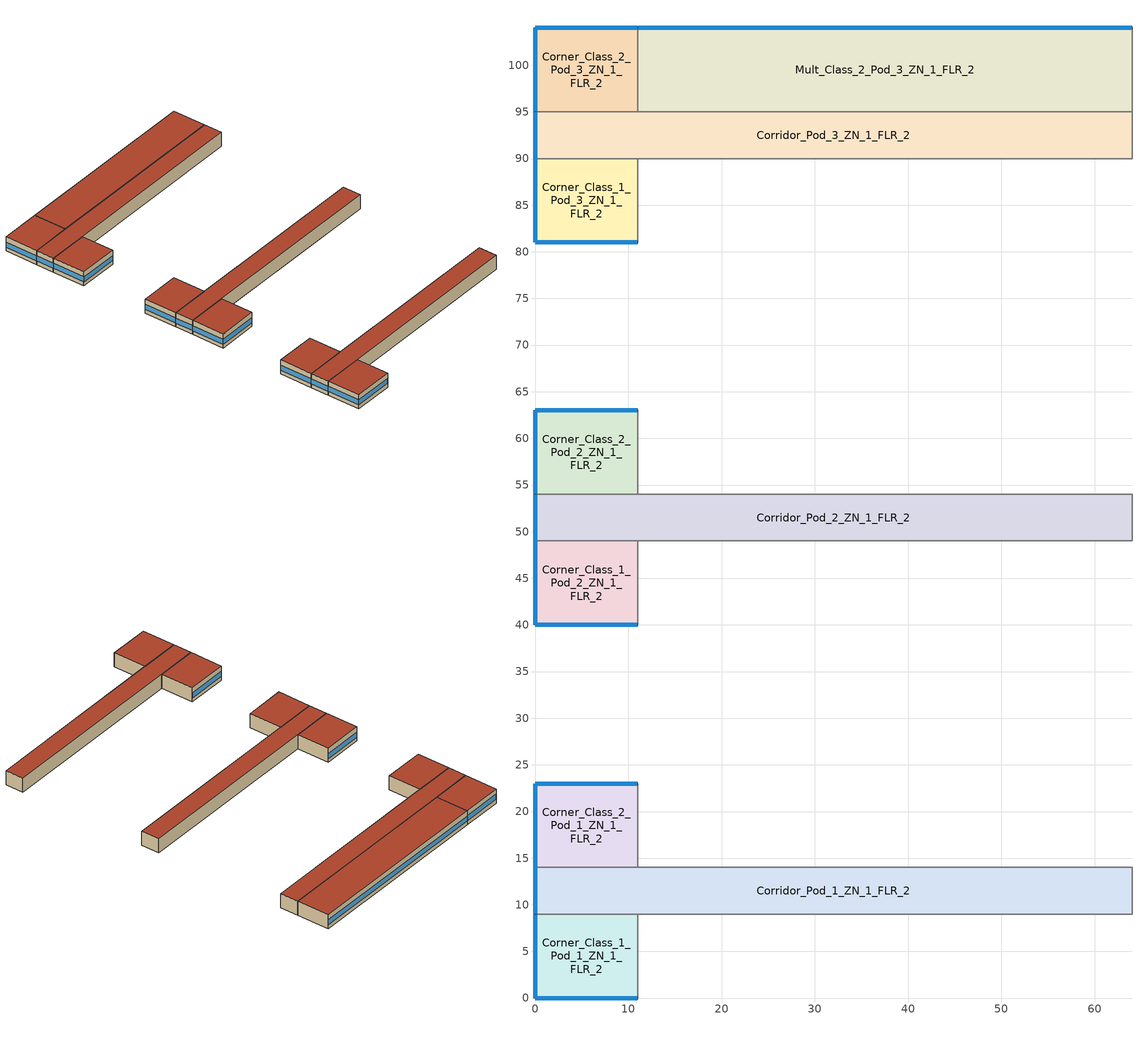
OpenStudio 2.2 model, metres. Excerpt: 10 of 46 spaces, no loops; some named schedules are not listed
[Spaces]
Mult_Class_2_Pod_3_ZN_1_FLR_2
 floor to Mult_Class_2_Pod_3_ZN_1_FLR_1: 64,104 64,95 11,95 11,104 z4
 wall outside: 64,104 11,104 z4:8
 wall to Bathrooms_ZN_1_FLR_2: 64,95 64,104 z4:8
 wall to Corner_Class_2_Pod_3_ZN_1_FLR_2: 11,104 11,95 z4:8
 wall to Corridor_Pod_3_ZN_1_FLR_2: 11,95 64,95 z4:8
 window: 63.95,104 11.05,104 z5.1:6.5
 roof outside: 64,95 64,104 11,104 11,95 z8
Corner_Class_2_Pod_3_ZN_1_FLR_2
 floor to Corner_Class_2_Pod_3_ZN_1_FLR_1: 11,104 11,95 0,95 0,104 z4
 wall outside: 11,104 0,104 0,95 z4:8
 wall to Corridor_Pod_3_ZN_1_FLR_2: 0,95 11,95 z4:8
 window: 10.95,104 0.05,104 z5.1:6.51; 0,103.95 0,95.05 z5.1:6.52
 roof outside: 11,95 11,104 0,104 0,95 z8
Corridor_Pod_2_ZN_1_FLR_2
 floor to Corridor_Pod_2_ZN_1_FLR_1: 64,54 64,49 0,49 0,54 z4
 wall outside: 0,54 0,49 z4:8
 wall to Mult_Class_2_Pod_2_ZN_1_FLR_2: 64,54 11,54 z4:8
 wall to Main_Corridor_ZN_1_FLR_2: 64,49 64,54 z4:8
 wall to Corner_Class_1_Pod_2_ZN_1_FLR_2: 0,49 11,49 z4:8
 wall to Corner_Class_2_Pod_2_ZN_1_FLR_2: 11,54 0,54 z4:8
 wall to Mult_Class_1_Pod_2_ZN_1_FLR_2: 11,49 64,49 z4:8
 window: 0,53.95 0,49.05 z5.1:6.53
 roof outside: 64,49 64,54 0,54 0,49 z8
Corridor_Pod_3_ZN_1_FLR_2
 floor to Corridor_Pod_3_ZN_1_FLR_1: 64,95 64,90 0,90 0,95 z4
 wall outside: 0,95 0,90 z4:8
 wall to Mult_Class_1_Pod_3_ZN_1_FLR_2: 11,90 64,90 z4:8
 wall to Corner_Class_1_Pod_3_ZN_1_FLR_2: 0,90 11,90 z4:8
 wall to Bathrooms_ZN_1_FLR_2: 64,90 64,95 z4:8
 window: 0,94.95 0,90.05 z5.1:6.53
 roof outside: 64,90 64,95 0,95 0,90 z8
Corner_Class_2_Pod_2_ZN_1_FLR_2
 floor to Corner_Class_2_Pod_2_ZN_1_FLR_1: 11,63 11,54 0,54 0,63 z4
 wall outside: 11,63 0,63 0,54 z4:8
 wall to Mult_Class_2_Pod_2_ZN_1_FLR_2: 11,54 11,63 z4:8
 window: 10.95,63 0.05,63 z5.1:6.51; 0,62.95 0,54.05 z5.1:6.52
 roof outside: 11,54 11,63 0,63 0,54 z8
Corridor_Pod_1_ZN_1_FLR_2
 floor to Corridor_Pod_1_ZN_1_FLR_1: 64,14 64,9 0,9 0,14 z4
 wall outside: 0,14 0,9 z4:8
 wall to Corner_Class_2_Pod_1_ZN_1_FLR_2: 11,14 0,14 z4:8
 wall to Mult_Class_2_Pod_1_ZN_1_FLR_2: 64,14 11,14 z4:8
 wall to Lobby_ZN_1_FLR_2: 64,9 64,14 z4:8
 wall to Mult_Class_1_Pod_1_ZN_1_FLR_2: 11,9 64,9 z4:8
 wall to Corner_Class_1_Pod_1_ZN_1_FLR_2: 0,9 11,9 z4:8
 window: 0,13.95 0,9.05 z5.1:6.53
 roof outside: 64,9 64,14 0,14 0,9 z8
Corner_Class_1_Pod_2_ZN_1_FLR_2
 floor to Corner_Class_1_Pod_2_ZN_1_FLR_1: 11,49 11,40 0,40 0,49 z4
 wall outside: 0,49 0,40 11,40 z4:8
 wall to Mult_Class_1_Pod_2_ZN_1_FLR_2: 11,40 11,49 z4:8
 window: 0.05,40 10.95,40 z5.1:6.51; 0,48.95 0,40.05 z5.1:6.52
 roof outside: 11,40 11,49 0,49 0,40 z8
Corner_Class_2_Pod_1_ZN_1_FLR_2
 floor to Corner_Class_2_Pod_1_ZN_1_FLR_1: 11,23 11,14 0,14 0,23 z4
 wall outside: 11,23 0,23 0,14 z4:8
 wall to Mult_Class_2_Pod_1_ZN_1_FLR_2: 11,14 11,23 z4:8
 window: 0,22.95 0,14.05 z5.1:6.52; 10.95,23 0.05,23 z5.1:6.51
 roof outside: 11,14 11,23 0,23 0,14 z8
Corner_Class_1_Pod_3_ZN_1_FLR_2
 floor to Corner_Class_1_Pod_3_ZN_1_FLR_1: 11,90 11,81 0,81 0,90 z4
 wall outside: 0,90 0,81 11,81 z4:8
 wall to Mult_Class_1_Pod_3_ZN_1_FLR_2: 11,81 11,90 z4:8
 window: 0.05,81 10.95,81 z5.1:6.51; 0,89.95 0,81.05 z5.1:6.52
 roof outside: 11,81 11,90 0,90 0,81 z8
Corner_Class_1_Pod_1_ZN_1_FLR_2
 floor to Corner_Class_1_Pod_1_ZN_1_FLR_1: 11,9 11,0 0,0 0,9 z4
 wall outside: 0,9 0,0 11,0 z4:8
 wall to Mult_Class_1_Pod_1_ZN_1_FLR_2: 11,0 11,9 z4:8
 window: 0,8.95 0,0.05 z5.1:6.52; 0.05,0 10.95,0 z5.1:6.51
 roof outside: 11,0 11,9 0,9 0,0 z8
[Site]
Miami Intl Ap_FL_USA: Latitude {deg}=25.82; Longitude {deg}=-80.3; Time Zone {hr}=-5; Elevation {m}=11; Terrain=City
[Building]
-SecondarySchool-ASHRAE 169-2006-1A created: 2017-11-09 21:54:41 +0000: North Axis {deg}=0; Default Construction Set=DOE Ref 1980-2004 - SecSchl - ASHRAE 169-2006-1A; Standards Number of Stories=2; Standards Number of Above Ground Stories=0; Standards Building Type=SecondarySchool
[Site:WaterMainsTemperature]
Calculation Method=Correlation; Annual Average Outdoor Air Temperature {C}=24.4917; Maximum Difference In Monthly Average Outdoor Air Temperatures {deltaC}=8.7
[SizingPeriod:DesignDay] Barometric Pressure {Pa}=101193; Sky Clearness=0; Rain Indicator=0; Snow Indicator=0; Day of Month=21; Daylight Saving Time Indicator=0; Humidity Indicating Type=Wetbulb; Dry-Bulb Temperature Range Modifier Type=DefaultMultipliers
Name | Maximum Dry-Bulb Temperature {C} | Daily Dry-Bulb Temperature Range {deltaC} | Humidity Indicating Conditions at Maximum Dry-Bulb | Wind Speed {m/s} | Wind Direction {deg} | Month | Day Type | Solar Model Indicator | ASHRAE Taub | ASHRAE Taud
Miami Intl Ap Ann Clg .4% Condns DB=>MWB | 33.2 | 6.7 | 25.3 | 4.5 | 140 | 7 | SummerDesignDay | ASHRAETau | 0.528 | 1.905
Miami Intl Ap Ann Htg 99.6% Condns DB | 8.7 | 0 | 8.7 | 3.8 | 340 | 1 | WinterDesignDay | ASHRAEClearSky
[Site:GroundTemperature:BuildingSurface]
22.509, 22.645, 22.781, 22.956, 23.052, 23.08, 23.116, 23.108, 23.133, 23.139, 23.077, 22.913
[ClimateZones]
Climate Zone Value 1=1A
[Material:NoMass] Thermal Absorptance=0.9; Solar Absorptance=0.7
Name | Roughness | Thermal Resistance {m2-K/W} | Visible Absorptance
CP02 CARPET PAD | VeryRough | 0.21648 | 0.8
Typical Insulation R-12.4 | Smooth | 2.18311 | 0.7
Typical Carpet Pad | Smooth | 0.21648 | 0.8
Typical Insulation | Smooth | 0.0282222 | 0.7
[Material]
Name | Roughness | Thickness {m} | Conductivity {W/m-K} | Density {kg/m3} | Specific Heat {J/kg-K} | Thermal Absorptance | Solar Absorptance | Visible Absorptance
100mm Normalweight concrete floor | MediumSmooth | 0.1016 | 2.31 | 2322 | 832
G01 13mm gypsum board | Smooth | 0.0127 | 0.16 | 800 | 1090 | 0.9 | 0.7 | 0.5
4 in. Normalweight Concrete Floor | MediumRough | 0.1016 | 2.31 | 2322 | 832 | 0.9 | 0.7 | 0.7
25mm Stucco | Smooth | 0.0254 | 0.72 | 1856 | 840 | 0.9 | 0.7 | 0.7
5/8 in. Gypsum Board | MediumSmooth | 0.0159 | 0.16 | 800 | 1090 | 0.9 | 0.7 | 0.7
Roof Membrane | VeryRough | 0.0095 | 0.16 | 1121.29 | 1460 | 0.9 | 0.7 | 0.7
Metal Roof Surface; F08 Metal surface | Smooth | 0.0008 | 45.28 | 7824 | 500 | 0.9 | 0.7 | 0.7
HW CONCRETE | Rough | 0.1016 | 1.31125 | 2240 | 837.36 | 0.9 | 0.7 | 0.7
8 in. Concrete Block Basement Wall | MediumRough | 0.2032 | 1.326 | 1842 | 912 | 0.9 | 0.7 | 0.7
G05 25mm wood | MediumSmooth | 0.0254 | 0.15 | 608 | 1630 | 0.9 | 0.5 | 0.5
Std Wood 6inch | MediumSmooth | 0.15 | 0.12 | 540 | 1210 | 0.9 | 0.7 | 0.7
[Construction]
Typical Insulated Exterior Mass Floor: Typical Insulation R-12.4, 4 in. Normalweight Concrete Floor, Typical Carpet Pad
Typical Insulated Steel Framed Exterior Wall: 25mm Stucco, 5/8 in. Gypsum Board, Typical Insulation R-12.4, 5/8 in. Gypsum Board
Typical IEAD Roof R-13.51: Roof Membrane, Typical Insulation R-12.4, Metal Roof Surface
Typical Interior Floor: 100mm Normalweight concrete floor, CP02 CARPET PAD
Typical Interior Wall: G01 13mm gypsum board, G01 13mm gypsum board
Typical Interior Ceiling: CP02 CARPET PAD, 100mm Normalweight concrete floor
ext-slab-mass: HW CONCRETE, CP02 CARPET PAD
Typical Insulated Basement Mass Wall: 8 in. Concrete Block Basement Wall
U 1.22 SHGC 0.25 Simple Glazing Window: U 1.22 SHGC 0.25 Simple Glazing
Typical Insulated Metal Door: F08 Metal surface, Typical Insulation
Typical Overhead Door: Typical Insulation
Typical Interior Window: Clear 3mm
Typical Interior Door; Typical Interior Partition: G05 25mm wood
InteriorFurnishings: Std Wood 6inch
[DefaultConstructionSet]
DOE Ref 1980-2004 - SecSchl - ASHRAE 169-2006-1A: Default Exterior Surface Constructions=Default Surface Constructions 1; Default Interior Surface Constructions=Default Surface Constructions 2; Default Ground Contact Surface Constructions=Default Surface Constructions 3; Default Exterior SubSurface Constructions=Default Sub Surface Constructions 1; Default Interior SubSurface Constructions=Default Sub Surface Constructions 2; Interior Partition Construction=Typical Interior Partition
[DefaultSurfaceConstructions]
Name | Floor Construction | Wall Construction | Roof Ceiling Construction
Default Surface Constructions 1 | Typical Insulated Exterior Mass Floor | Typical Insulated Steel Framed Exterior Wall | Typical IEAD Roof R-13.51
Default Surface Constructions 2 | Typical Interior Floor | Typical Interior Wall | Typical Interior Ceiling
Default Surface Constructions 3 | ext-slab-mass | Typical Insulated Basement Mass Wall
[DefaultSubSurfaceConstructions]
Name | Fixed Window Construction | Operable Window Construction | Door Construction | Overhead Door Construction | Tubular Daylight Dome Construction | Tubular Daylight Diffuser Construction
Default Sub Surface Constructions 1 | U 1.22 SHGC 0.25 Simple Glazing Window | U 1.22 SHGC 0.25 Simple Glazing Window | Typical Insulated Metal Door | Typical Overhead Door | Typical Interior Window | Typical Interior Window
Default Sub Surface Constructions 2 | Typical Interior Window | Typical Interior Window | Typical Interior Door
[WindowMaterial:SimpleGlazingSystem]
U 1.22 SHGC 0.25 Simple Glazing: U-Factor {W/m2-K}=6.92748; Solar Heat Gain Coefficient=0.25; Visible Transmittance=0.11
[WindowMaterial:Glazing]
Clear 3mm: Optical Data Type=SpectralAverage; Thickness {m}=0.003; Solar Transmittance at Normal Incidence=0.837; Front Side Solar Reflectance at Normal Incidence=0.075; Back Side Solar Reflectance at Normal Incidence=0.075; Visible Transmittance at Normal Incidence=0.898; Front Side Visible Reflectance at Normal Incidence=0.081; Back Side Visible Reflectance at Normal Incidence=0.081; Infrared Transmittance at Normal Incidence=0; Front Side Infrared Hemispherical Emissivity=0.84; Back Side Infrared Hemispherical Emissivity=0.84; Conductivity {W/m-K}=0.9; Dirt Correction Factor for Solar and Visible Transmittance=1; Solar Diffusing=No
[Space] Building Story=Building Story 2; Part of Total Floor Area=Yes
Name | Space Type | Thermal Zone
Mult_Class_2_Pod_3_ZN_1_FLR_2 | SecondarySchool Classroom | Mult_Class_2_Pod_3_ZN_1_FLR_2 ZN
Corner_Class_2_Pod_3_ZN_1_FLR_2 | SecondarySchool Classroom | Corner_Class_2_Pod_3_ZN_1_FLR_2 ZN
Corridor_Pod_2_ZN_1_FLR_2 | SecondarySchool Corridor | Corridor_Pod_2_ZN_1_FLR_2 ZN
Corner_Class_1_Pod_2_ZN_1_FLR_2 | SecondarySchool Classroom | Corner_Class_1_Pod_2_ZN_1_FLR_2 ZN
Corridor_Pod_1_ZN_1_FLR_2 | SecondarySchool Corridor | Corridor_Pod_1_ZN_1_FLR_2 ZN
Corner_Class_2_Pod_1_ZN_1_FLR_2 | SecondarySchool Classroom | Corner_Class_2_Pod_1_ZN_1_FLR_2 ZN
Corner_Class_1_Pod_1_ZN_1_FLR_2 | SecondarySchool Classroom | Corner_Class_1_Pod_1_ZN_1_FLR_2 ZN
Corridor_Pod_3_ZN_1_FLR_2 | SecondarySchool Corridor | Corridor_Pod_3_ZN_1_FLR_2 ZN
Corner_Class_2_Pod_2_ZN_1_FLR_2 | SecondarySchool Classroom | Corner_Class_2_Pod_2_ZN_1_FLR_2 ZN
Corner_Class_1_Pod_3_ZN_1_FLR_2 | SecondarySchool Classroom | Corner_Class_1_Pod_3_ZN_1_FLR_2 ZN
[BuildingStory]
Building Story 2: Nominal Z Coordinate {m}=4
[SpaceType] Standards Building Type=SecondarySchool
Name | Default Schedule Set | Design Specification Outdoor Air Object | Standards Space Type
SecondarySchool Corridor | SecondarySchool Corridor Schedule Set | SecondarySchool Corridor Ventilation | Corridor
SecondarySchool Classroom | SecondarySchool Classroom Schedule Set | SecondarySchool Classroom Ventilation | Classroom
[People:Definition] Number of People Calculation Method=People/Area; Fraction Radiant=0.3
Name | People per Space Floor Area {person/m2}
SecondarySchool Classroom People Definition | 0.249938
SecondarySchool Corridor People Definition | 0.100212
[People] Work Efficiency Schedule=Work Efficiency Schedule; Clothing Insulation Schedule=Clothing Schedule; Air Velocity Schedule=Air Velocity Schedule
Name | People Definition | Space or SpaceType
SecondarySchool Classroom People | SecondarySchool Classroom People Definition | SecondarySchool Classroom
SecondarySchool Corridor People | SecondarySchool Corridor People Definition | SecondarySchool Corridor
[Lights:Definition] Design Level Calculation Method=Watts/Area; Fraction Radiant=0.37; Fraction Visible=0.2
Name | Watts per Space Floor Area {W/m2}
SecondarySchool Classroom Lights Definition | 21.5278
SecondarySchool Corridor Lights Definition | 9.25696
[Lights]
Name | Lights Definition | Space or SpaceType
SecondarySchool Classroom Lights | SecondarySchool Classroom Lights Definition | SecondarySchool Classroom
SecondarySchool Corridor Lights | SecondarySchool Corridor Lights Definition | SecondarySchool Corridor
[ElectricEquipment:Definition] Design Level Calculation Method=Watts/Area; Fraction Radiant=0.5
Name | Watts per Space Floor Area {W/m2}
SecondarySchool Classroom Elec Equip Definition | 10.0104
SecondarySchool Corridor Elec Equip Definition | 3.98265
[ElectricEquipment]
Name | Electric Equipment Definition | Space or SpaceType
SecondarySchool Classroom Elec Equip | SecondarySchool Classroom Elec Equip Definition | SecondarySchool Classroom
SecondarySchool Corridor Elec Equip | SecondarySchool Corridor Elec Equip Definition | SecondarySchool Corridor
[DesignSpecification:OutdoorAir] Outdoor Air Method=Sum; Outdoor Air Flow per Person {m3/s-person}=0; Outdoor Air Flow Rate {m3/s}=0; Outdoor Air Flow Air Changes per Hour {1/hr}=0
Name | Outdoor Air Flow per Floor Area {m3/s-m2}
SecondarySchool Classroom Ventilation | 0.00199938
SecondarySchool Corridor Ventilation | 0.000508
[SpaceInfiltration:DesignFlowRate] Design Flow Rate Calculation Method=Flow/ExteriorWallArea; Flow per Exterior Surface Area {m3/s-m2}=0.00113386; Constant Term Coefficient=1; Temperature Term Coefficient=0; Velocity Term Coefficient=0; Velocity Squared Term Coefficient=0
Name | Space or SpaceType
SecondarySchool Classroom Infiltration | SecondarySchool Classroom
SecondarySchool Corridor Infiltration | SecondarySchool Corridor
[DefaultScheduleSet] Number of People Schedule=SecondarySchool Bldg Occ; People Activity Level Schedule=SecondarySchool Activity; Lighting Schedule=SecondarySchool Bldg Light; Electric Equipment Schedule=SecondarySchool Bldg Equip; Infiltration Schedule=SecondarySchool Infil
SecondarySchool Classroom Schedule Set; SecondarySchool Corridor Schedule Set
[ThermostatSetpoint:DualSetpoint]
Name | Heating Setpoint Temperature Schedule | Cooling Setpoint Temperature Schedule
SecondarySchool Classroom Thermostat 2; SecondarySchool Classroom Thermostat 4; SecondarySchool Classroom Thermostat 6; SecondarySchool Classroom Thermostat 8; SecondarySchool Classroom Thermostat 10; SecondarySchool Classroom Thermostat 12; SecondarySchool Classroom Thermostat 24 | SecondarySchool HtgSetp | SecondarySchool ClgSetp
SecondarySchool Corridor Thermostat 2; SecondarySchool Corridor Thermostat 4; SecondarySchool Corridor Thermostat 6 | SecondarySchool HtgSetp BathCorrMechKitchen | SecondarySchool ClgSetp BathCorrMechKitchen
[InternalMass:Definition]
Internal Mass Definition 1: Construction=InteriorFurnishings; Design Level Calculation Method=SurfaceArea/Area; Surface Area per Space Floor Area=2
[InternalMass] Internal Mass Definition=Internal Mass Definition 1
Name | Space or SpaceType
Corner_Class_1_Pod_1_ZN_1_FLR_2 Mass | Corner_Class_1_Pod_1_ZN_1_FLR_2
Corridor_Pod_1_ZN_1_FLR_2 Mass | Corridor_Pod_1_ZN_1_FLR_2
Corner_Class_2_Pod_1_ZN_1_FLR_2 Mass | Corner_Class_2_Pod_1_ZN_1_FLR_2
Corner_Class_1_Pod_2_ZN_1_FLR_2 Mass | Corner_Class_1_Pod_2_ZN_1_FLR_2
Corridor_Pod_2_ZN_1_FLR_2 Mass | Corridor_Pod_2_ZN_1_FLR_2
Corner_Class_2_Pod_2_ZN_1_FLR_2 Mass | Corner_Class_2_Pod_2_ZN_1_FLR_2
Corner_Class_1_Pod_3_ZN_1_FLR_2 Mass | Corner_Class_1_Pod_3_ZN_1_FLR_2
Corridor_Pod_3_ZN_1_FLR_2 Mass | Corridor_Pod_3_ZN_1_FLR_2
Corner_Class_2_Pod_3_ZN_1_FLR_2 Mass | Corner_Class_2_Pod_3_ZN_1_FLR_2
Mult_Class_2_Pod_3_ZN_1_FLR_2 Mass | Mult_Class_2_Pod_3_ZN_1_FLR_2
[ThermalZone] Use Ideal Air Loads=No
Name | Thermostat
Corner_Class_1_Pod_1_ZN_1_FLR_2 ZN | SecondarySchool Classroom Thermostat 2
Corner_Class_1_Pod_2_ZN_1_FLR_2 ZN | SecondarySchool Classroom Thermostat 4
Corner_Class_1_Pod_3_ZN_1_FLR_2 ZN | SecondarySchool Classroom Thermostat 6
Corner_Class_2_Pod_1_ZN_1_FLR_2 ZN | SecondarySchool Classroom Thermostat 8
Corner_Class_2_Pod_2_ZN_1_FLR_2 ZN | SecondarySchool Classroom Thermostat 10
Corner_Class_2_Pod_3_ZN_1_FLR_2 ZN | SecondarySchool Classroom Thermostat 12
Corridor_Pod_1_ZN_1_FLR_2 ZN | SecondarySchool Corridor Thermostat 2
Corridor_Pod_2_ZN_1_FLR_2 ZN | SecondarySchool Corridor Thermostat 4
Corridor_Pod_3_ZN_1_FLR_2 ZN | SecondarySchool Corridor Thermostat 6
Mult_Class_2_Pod_3_ZN_1_FLR_2 ZN | SecondarySchool Classroom Thermostat 24
[Exterior:Lights:Definition]
NonDimming Exterior Lights Def: Design Level {W}=21874
[Exterior:Lights]
NonDimming Exterior Lights Def: Exterior Lights Definition=NonDimming Exterior Lights Def; Schedule=SecondarySchool Exterior Lights Always On; Control Option=AstronomicalClock
[Schedule:Ruleset]
Name | Default Day Schedule | Summer Design Day Schedule | Winter Design Day Schedule
Clothing Schedule | Clothing Schedule Default Winter Clothes
Air Velocity Schedule | Air Velocity Schedule Default
Work Efficiency Schedule | Work Efficiency Schedule Default
SecondarySchool Activity | SecondarySchool Activity Default | SecondarySchool Activity Summer Design Day | SecondarySchool Activity Winter Design Day
SecondarySchool Bldg Light | SecondarySchool Bldg Light Default | SecondarySchool Bldg Light Summer Design Day | SecondarySchool Bldg Light Winter Design Day
SecondarySchool Bldg Equip | SecondarySchool Bldg Equip Default | SecondarySchool Bldg Equip Summer Design Day | SecondarySchool Bldg Equip Winter Design Day
SecondarySchool Infil | SecondarySchool Infil Default | SecondarySchool Infil Summer Design Day | SecondarySchool Infil Winter Design Day
SecondarySchool HtgSetp | SecondarySchool HtgSetp Default | SecondarySchool HtgSetp Summer Design Day | SecondarySchool HtgSetp Winter Design Day
SecondarySchool ClgSetp | SecondarySchool ClgSetp Default | SecondarySchool ClgSetp Summer Design Day | SecondarySchool ClgSetp Winter Design Day
SecondarySchool Bldg Occ | SecondarySchool Bldg Occ Default | SecondarySchool Bldg Occ Summer Design Day | SecondarySchool Bldg Occ Winter Design Day
SecondarySchool HtgSetp BathCorrMechKitchen | SecondarySchool HtgSetp BathCorrMechKitchen Default | SecondarySchool HtgSetp BathCorrMechKitchen Summer Design Day | SecondarySchool HtgSetp BathCorrMechKitchen Winter Design Day
SecondarySchool ClgSetp BathCorrMechKitchen | SecondarySchool ClgSetp BathCorrMechKitchen Default | SecondarySchool ClgSetp BathCorrMechKitchen Summer Design Day | SecondarySchool ClgSetp BathCorrMechKitchen Winter Design Day
SecondarySchool Exterior Lights Always On | SecondarySchool Exterior Lights Always On Default | SecondarySchool Exterior Lights Always On Summer Design Day | SecondarySchool Exterior Lights Always On Winter Design Day
[Schedule:Day]
SecondarySchool Activity Default; SecondarySchool Activity Winter Design Day; SecondarySchool Activity Summer Design Day: 24, 0, 120
SecondarySchool Bldg Light Default: 7, 0, 0.1773, 21, 0, 0.9, 24, 0, 0.1773
SecondarySchool Bldg Light Winter Design Day: 24, 0, 0.1773
SecondarySchool Bldg Light Summer Design Day: 8, 0, 0.1773, 20, 0, 0.5, 24, 0, 0.1773
SecondarySchool Bldg Equip Default: 8, 0, 0.35, 17, 0, 0.95, 24, 0, 0.35
SecondarySchool Bldg Equip Winter Design Day: 24, 0, 0.35
SecondarySchool Bldg Equip Summer Design Day: 8, 0, 0.25, 17, 0, 0.5, 24, 0, 0.25
SecondarySchool HtgSetp Default; SecondarySchool HtgSetp BathCorrMechKitchen Winter Design Day: 6, 0, 16, 21, 0, 21, 24, 0, 16
SecondarySchool HtgSetp Summer Design Day; SecondarySchool HtgSetp BathCorrMechKitchen Default; SecondarySchool HtgSetp BathCorrMechKitchen Summer Design Day: 24, 0, 16
SecondarySchool HtgSetp Winter Design Day: 24, 0, 21
SecondarySchool ClgSetp Default; SecondarySchool ClgSetp BathCorrMechKitchen Summer Design Day: 6, 0, 27, 21, 0, 24, 24, 0, 27
SecondarySchool ClgSetp Summer Design Day: 24, 0, 24
SecondarySchool ClgSetp Winter Design Day; SecondarySchool ClgSetp BathCorrMechKitchen Default; SecondarySchool ClgSetp BathCorrMechKitchen Winter Design Day: 24, 0, 27
SecondarySchool Bldg Occ Default: 8, 0, 0, 16, 0, 0.7, 21, 0, 0.15, 24, 0, 0
SecondarySchool Bldg Occ Winter Design Day: 24, 0, 0
SecondarySchool Bldg Occ Summer Design Day: 8, 0, 0, 21, 0, 0.15, 24, 0, 0
SecondarySchool Exterior Lights Always On Default; SecondarySchool Exterior Lights Always On Winter Design Day; SecondarySchool Exterior Lights Always On Summer Design Day: 24, 0, 1
[Schedule:Rule] Date Specification Type=DateRange; Start Day=1
Name | Schedule Ruleset | Rule Order | Day Schedule | Apply Sunday | Apply Saturday | Start Month | End Month | End Day | Apply Monday | Apply Tuesday | Apply Wednesday | Apply Thursday | Apply Friday
Schedule Rule 7 | SecondarySchool Bldg Light | 4 | SecondarySchool Bldg Light Wknd Day | Yes | Yes | 1 | 6 | 30
Schedule Rule 8 | SecondarySchool Bldg Light | 3 | SecondarySchool Bldg Light Wkdy|SmrDsn Day |  |  | 7 | 9 | 1 | Yes | Yes | Yes | Yes | Yes
Schedule Rule 9 | SecondarySchool Bldg Light | 2 | SecondarySchool Bldg Light Wknd Day 1 | Yes | Yes | 7 | 9 | 1
Schedule Rule 10 | SecondarySchool Bldg Light | 1 | SecondarySchool Bldg Light Wkdy Day |  |  | 9 | 12 | 31 | Yes | Yes | Yes | Yes | Yes
Schedule Rule 11 | SecondarySchool Bldg Light | 0 | SecondarySchool Bldg Light Wknd Day 2 | Yes | Yes | 9 | 12 | 31
Schedule Rule 12 | SecondarySchool Bldg Equip | 4 | SecondarySchool Bldg Equip Wknd Day | Yes | Yes | 1 | 6 | 30
Schedule Rule 13 | SecondarySchool Bldg Equip | 3 | SecondarySchool Bldg Equip Wkdy|SmrDsn Day |  |  | 7 | 9 | 1 | Yes | Yes | Yes | Yes | Yes
Schedule Rule 17 | SecondarySchool HtgSetp | 1 | SecondarySchool HtgSetp Wknd|Wkdy Day | Yes | Yes | 7 | 9 | 1 | Yes | Yes | Yes | Yes | Yes
Schedule Rule 18 | SecondarySchool HtgSetp | 0 | SecondarySchool HtgSetp Wknd|Wkdy Day 1 | Yes | Yes | 9 | 12 | 31 | Yes | Yes | Yes | Yes | Yes
Schedule Rule 19 | SecondarySchool ClgSetp | 1 | SecondarySchool ClgSetp Wknd|Wkdy Day | Yes | Yes | 7 | 9 | 1 | Yes | Yes | Yes | Yes | Yes
Schedule Rule 20 | SecondarySchool ClgSetp | 0 | SecondarySchool ClgSetp Wknd|Wkdy Day 1 | Yes | Yes | 9 | 12 | 31 | Yes | Yes | Yes | Yes | Yes
Schedule Rule 21 | SecondarySchool Bldg Occ | 4 | SecondarySchool Bldg Occ Wknd Day | Yes | Yes | 1 | 6 | 30
Schedule Rule 22 | SecondarySchool Bldg Occ | 3 | SecondarySchool Bldg Occ Wkdy|SmrDsn Day |  |  | 7 | 9 | 1 | Yes | Yes | Yes | Yes | Yes
Schedule Rule 23 | SecondarySchool Bldg Occ | 2 | SecondarySchool Bldg Occ Wknd Day 1 | Yes | Yes | 7 | 9 | 1
Schedule Rule 24 | SecondarySchool Bldg Occ | 1 | SecondarySchool Bldg Occ Wkdy Day |  |  | 9 | 12 | 31 | Yes | Yes | Yes | Yes | Yes
Schedule Rule 25 | SecondarySchool Bldg Occ | 0 | SecondarySchool Bldg Occ Wknd Day 2 | Yes | Yes | 9 | 12 | 31
